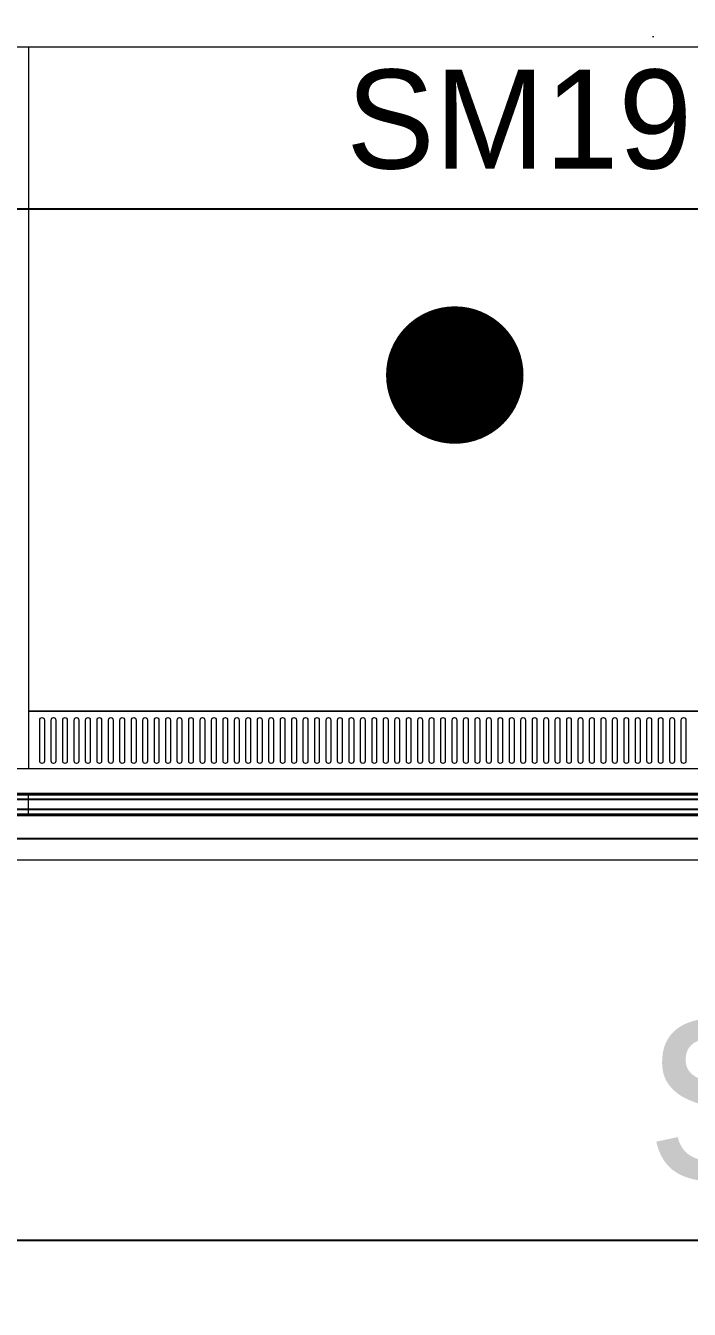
# Model space of a CAD drawing. Header units: centimetres. Extents: x -72470 to -43129, y -18750 to -16337.
# Drawn here: x -47430.4 to -47372.5, y -17451.2 to -17339.1 of the extents above; entities that cross this region are included whole.
import ezdxf

# ---------------------------------------------------------------- set-up
doc = ezdxf.new("R2010")
doc.units = ezdxf.units.CM
doc.header["$MEASUREMENT"] = 0
doc.linetypes.add('DUZ', pattern=[0])
doc.layers.get('0').update_dxf_attribs({"linetype": 'DUZ', "lineweight": 0})
doc.layers.get('Defpoints').update_dxf_attribs({"lineweight": 0})
for name, color, linetype in [('11-021_500-BLOK B-str_zemin_kat$0$2DTARAMA1', 253, 'Continuous'), ('CAM', 4, 'Continuous'), ('SIH', 4, 'Continuous'), ('SU', 152, 'Continuous')]:
    doc.layers.add(name, color=color, linetype=linetype)
doc.layers.add('M-OLCU-IC', color=155, linetype='Continuous', lineweight=0)
doc.layers.add('TEFRIS', color=30, linetype='Continuous', lineweight=9)
doc.styles.add('ARIAL', font='arial.ttf', dxfattribs={"width": 0.6})
doc.styles.add('TAKSİM', font='GOTHIC.TTF', dxfattribs={"height": 20})
doc.dimstyles.new('E_100', dxfattribs={"dimtxt": 10, "dimasz": 10, "dimexe": 5, "dimexo": 30, "dimgap": 3, "dimtad": 1, "dimtoh": 1, "dimdec": 0, "dimzin": 12, "dimdsep": 46, "dimtxsty": 'ARIAL', "dimblk": 'OBLIQUE', "dimcen": 5, "dimdle": 1, "dimclrt": 256, "dimadec": 0, "dimazin": 3, "dimtfac": 1, "dimtdec": 0, "dimtofl": 0, "dimtmove": 2, "dimatfit": 3, "dimldrblk": 'OBLIQUE', "dimfxl": 5, "dimtolj": 1, "dimtzin": 0, "dimarcsym": 0})

# ---------------------------------------------------------------- blocks, each defined once
blk = doc.blocks.new('_OBLIQUE')
at = {"layer": 'M-OLCU-IC', "linetype": 'ByBlock'}
for p, q in [((-0.5, -0.5), (0.5, 0.5)), ((0, 0), (0, 0))]:
    blk.add_line(p, q, dxfattribs=at)
blk = doc.blocks.new('*D93')
at = {"color": 0, "linetype": 'Continuous', "lineweight": -2, "transparency": 16777216}
for p, q in [((-47724.28736562388, -17441.97602225973), (-47724.28736562388, -17450.19599077186)), ((-45801.23922873809, -17441.97602226162), (-45801.23922873809, -17450.19599077186)), ((-47725.28736562388, -17445.19599077186), (-45800.23922873809, -17445.19599077186))]:
    blk.add_line(p, q, dxfattribs=at)
at = {"layer": 'Defpoints', "color": 0, "linetype": 'Continuous', "transparency": 16777216}
for p in [(-47724.28736562388, -17411.97602225973), (-45801.23922873809, -17411.97602226162), (-45801.23922873809, -17445.19599077186)]:
    blk.add_point(p, dxfattribs=at)
at = {"color": 0, "linetype": 'Continuous', "lineweight": -2, "transparency": 16777216, "xscale": 10, "yscale": 10, "zscale": 10, "rotation": 180}
blk.add_blockref('_OBLIQUE', (-47724.28736562388, -17445.19599077186), dxfattribs=at)
at = {"color": 0, "linetype": 'Continuous', "lineweight": -2, "transparency": 16777216, "xscale": 10, "yscale": 10, "zscale": 10}
blk.add_blockref('_OBLIQUE', (-45801.23922873809, -17445.19599077186), dxfattribs=at)
at = {"linetype": 'Continuous', "transparency": 16777216, "insert": (-46762.76329718098, -17437.08685025344), "char_height": 10, "attachment_point": 5, "style": 'ARIAL'}
blk.add_mtext('\\A1;1923', dxfattribs=at)
blk = doc.blocks.new('A$C7E7D3E18')
at = {"layer": 'SIH', "linetype": 'Continuous', "const_width": 6}
blk.add_lwpolyline([(3.000007937805094, 6.00000349876359, 1), (9.000007937805094, 6.00000349876359, 1)], format="xyb", close=True, dxfattribs=at)

msp = doc.modelspace()

# ---------------------------------------------------------------- hatches: boundary and pattern name
h = msp.add_hatch()
h.set_pattern_fill('AR-CONC', color=256, scale=5)
h.set_pattern_definition([(49.99999999999999, (14820.57473426191, -159.6510162799259), (35.86300913003767, -3.137606749129755), [3.75, -41.25]), (355, (14820.57473426191, -159.6510162799259), (-6.937566680650001, 37.60960668500059), [3, -33]), (100.45144446, (14823.56331831191, -159.9124834799259), (28.9254423363556, 34.47199954843147), [3.187009599999993, -35.0571055999999]), (46.18420000000001, (14820.57473426191, -149.6510162799259), (53.36206653357862, -8.275964039653827), [5.625, -61.875]), (96.63563549, (14825.02157151191, -150.3406816299259), (46.73309728371142, 48.70593003872752), [4.7805171, -52.58568799999999]), (351.1841639899999, (14820.57473426191, -149.6510162799259), (46.73309725273866, 48.70593001349951), [4.5, -49.50000005]), (21, (14825.57473426191, -152.1510162799259), (29.84535260592308, -20.13094453326694), [3.75, -41.25]), (326.0000000000001, (14825.57473426191, -152.1510162799259), (12.16576659607909, 36.25750225234265), [3, -33]), (71.45144474, (14828.06184696191, -153.8285949799258), (42.01111883649855, 16.12655764031769), [3.1870095, -35.0571056]), (37.50000000000001, (14820.57473426191, -159.6510162799259), (0.6079927658645334, 16.64469269156557), [0, -32.59999999999999, 0, -33.5, 0, -33.125]), (7.499999999999999, (14820.57473426191, -159.6510162799259), (13.15347687210743, 19.72058559411801), [0, -19.1, 0, -31.85, 0, -12.625]), (327.5, (14809.42473426191, -159.6510162799259), (26.69112180862045, -1.127743586718988), [0, -12.5, 0, -39, 0, -51.75]), (317.5, (14804.42473426191, -159.6510162799259), (29.15930846711931, 5.005249116615886), [0, -16.25, 0, -25.9, 0, -36.75])])
h.paths.add_polyline_path([(-47186.17033676498, -17311.99617127467), (-47313.67033676498, -17311.99617127467), (-47436.17033676498, -17311.99617127467), (-47436.17033676498, -17340.99617127467), (-47186.17033676498, -17340.99617127467)])
at = {"layer": '11-021_500-BLOK B-str_zemin_kat$0$2DTARAMA1'}
h = msp.add_hatch(dxfattribs=at)
h.set_pattern_fill('ANSI33', color=256, scale=100)
h.set_pattern_definition([(45, (-405862.5769596087, -192797.8366478115), (-17.67766952966369, 17.67766952966369), []), (45, (-405844.8992901087, -192797.8366478115), (-17.67766952966369, 17.67766952966369), [12.5, -6.25])])
edge = h.paths.add_edge_path()
edge.add_arc((-45801.23922856113, -17327.06709915656), 40, 0, 360)
edge = h.paths.add_edge_path()
edge.add_arc((-46641.23922856113, -17327.06709915656), 40, 0, 360)
edge = h.paths.add_edge_path()
edge.add_arc((-47481.23922856113, -17327.06709915656), 40, 0, 360)
edge = h.paths.add_edge_path()
edge.add_arc((-48321.23922856113, -17327.06709915656), 40, 0, 360)
h.paths.add_polyline_path([(-47188.76778789588, -17161.40367938066), (-47015.01130767762, -17161.40367938066), (-47015.01130767762, -17115.45211048573), (-47188.76778789588, -17115.45211048573)], flags=9)
h.paths.add_polyline_path([(-46335.55883044757, -17161.42925918975), (-46161.79211830565, -17161.42925918975), (-46161.79211830565, -17115.44699452401), (-46335.55883044757, -17115.44699452401)], flags=9)
h.paths.add_polyline_path([(-48028.77290385771, -17161.42925918975), (-47873.65284928739, -17161.42925918975), (-47873.65284928739, -17115.44699452401), (-48028.77290385771, -17115.44699452401)], flags=9)
edge = h.paths.add_edge_path()
edge.add_arc((-49161.23922856113, -17327.06709915656), 40, 0, 360)
edge = h.paths.add_edge_path()
edge.add_arc((-47481.23922856113, -18167.06709915656), 40, 0, 360)
edge = h.paths.add_edge_path()
edge.add_arc((-46641.23922856113, -18167.06709915656), 40, 0, 360)
edge = h.paths.add_edge_path()
edge.add_arc((-45801.23922856113, -18167.06709915656), 40, 0, 360)

# ---------------------------------------------------------------- linework, layer by layer
for p, q in [((-47436.17033676498, -17340.99617127467), (-47308.67033676498, -17340.99617127467)), ((-47430.17033676498, -17340.99617127467), (-47430.17033676498, -17403.99617127467)), ((-47430.17033676498, -17398.99617127467), (-47314.67033676498, -17398.99617127467)), ((-47186.17033676498, -17398.99617127467), (-47430.17033676498, -17398.99617127467)), ((-47436.17033676498, -17403.99617127467), (-47308.67033676498, -17403.99617127467))]:
    msp.add_line(p, q)
at = {"color": 7, "lineweight": 0}
msp.add_line((-47436.17033676498, -17340.99617127467), (-47308.67033676498, -17340.99617127467), dxfattribs=at)
for points in [[(-47429.17033676498, -17403.3663820241), (-47429.17033676498, -17399.7663820241, -0.414213562373095), (-47428.97033676499, -17399.5663820241), (-47428.97033676499, -17399.5663820241, -0.414213562373095), (-47428.77033676499, -17399.7663820241), (-47428.77033676499, -17403.3663820241, -0.414213562373095), (-47428.97033676499, -17403.5663820241), (-47428.97033676499, -17403.5663820241, -0.414213562373095)], [(-47428.17033676498, -17403.3663820241), (-47428.17033676498, -17399.7663820241, -0.414213562373095), (-47427.97033676499, -17399.5663820241), (-47427.97033676499, -17399.5663820241, -0.414213562373095), (-47427.77033676499, -17399.7663820241), (-47427.77033676499, -17403.3663820241, -0.414213562373095), (-47427.97033676499, -17403.5663820241), (-47427.97033676499, -17403.5663820241, -0.414213562373095)], [(-47427.17033676498, -17403.3663820241), (-47427.17033676498, -17399.7663820241, -0.414213562373095), (-47426.97033676499, -17399.5663820241), (-47426.97033676499, -17399.5663820241, -0.414213562373095), (-47426.77033676499, -17399.7663820241), (-47426.77033676499, -17403.3663820241, -0.414213562373095), (-47426.97033676499, -17403.5663820241), (-47426.97033676499, -17403.5663820241, -0.414213562373095)], [(-47426.17033676498, -17403.3663820241), (-47426.17033676498, -17399.7663820241, -0.414213562373095), (-47425.97033676499, -17399.5663820241), (-47425.97033676499, -17399.5663820241, -0.414213562373095), (-47425.77033676499, -17399.7663820241), (-47425.77033676499, -17403.3663820241, -0.414213562373095), (-47425.97033676499, -17403.5663820241), (-47425.97033676499, -17403.5663820241, -0.414213562373095)], [(-47425.17033676498, -17403.3663820241), (-47425.17033676498, -17399.7663820241, -0.414213562373095), (-47424.97033676499, -17399.5663820241), (-47424.97033676499, -17399.5663820241, -0.414213562373095), (-47424.77033676499, -17399.7663820241), (-47424.77033676499, -17403.3663820241, -0.414213562373095), (-47424.97033676499, -17403.5663820241), (-47424.97033676499, -17403.5663820241, -0.414213562373095)], [(-47424.17033676498, -17403.3663820241), (-47424.17033676498, -17399.7663820241, -0.414213562373095), (-47423.97033676499, -17399.5663820241), (-47423.97033676499, -17399.5663820241, -0.414213562373095), (-47423.77033676499, -17399.7663820241), (-47423.77033676499, -17403.3663820241, -0.414213562373095), (-47423.97033676499, -17403.5663820241), (-47423.97033676499, -17403.5663820241, -0.414213562373095)], [(-47423.17033676498, -17403.3663820241), (-47423.17033676498, -17399.7663820241, -0.414213562373095), (-47422.97033676499, -17399.5663820241), (-47422.97033676499, -17399.5663820241, -0.414213562373095), (-47422.77033676499, -17399.7663820241), (-47422.77033676499, -17403.3663820241, -0.414213562373095), (-47422.97033676499, -17403.5663820241), (-47422.97033676499, -17403.5663820241, -0.414213562373095)], [(-47422.17033676498, -17403.3663820241), (-47422.17033676498, -17399.7663820241, -0.414213562373095), (-47421.97033676499, -17399.5663820241), (-47421.97033676499, -17399.5663820241, -0.414213562373095), (-47421.77033676499, -17399.7663820241), (-47421.77033676499, -17403.3663820241, -0.414213562373095), (-47421.97033676499, -17403.5663820241), (-47421.97033676499, -17403.5663820241, -0.414213562373095)], [(-47421.17033676498, -17403.3663820241), (-47421.17033676498, -17399.7663820241, -0.414213562373095), (-47420.97033676499, -17399.5663820241), (-47420.97033676499, -17399.5663820241, -0.414213562373095), (-47420.77033676499, -17399.7663820241), (-47420.77033676499, -17403.3663820241, -0.414213562373095), (-47420.97033676499, -17403.5663820241), (-47420.97033676499, -17403.5663820241, -0.414213562373095)], [(-47420.17033676498, -17403.3663820241), (-47420.17033676498, -17399.7663820241, -0.414213562373095), (-47419.97033676499, -17399.5663820241), (-47419.97033676499, -17399.5663820241, -0.414213562373095), (-47419.77033676499, -17399.7663820241), (-47419.77033676499, -17403.3663820241, -0.414213562373095), (-47419.97033676499, -17403.5663820241), (-47419.97033676499, -17403.5663820241, -0.414213562373095)], [(-47419.17033676498, -17403.3663820241), (-47419.17033676498, -17399.7663820241, -0.414213562373095), (-47418.97033676499, -17399.5663820241), (-47418.97033676499, -17399.5663820241, -0.414213562373095), (-47418.77033676499, -17399.7663820241), (-47418.77033676499, -17403.3663820241, -0.414213562373095), (-47418.97033676499, -17403.5663820241), (-47418.97033676499, -17403.5663820241, -0.414213562373095)], [(-47418.17033676498, -17403.3663820241), (-47418.17033676498, -17399.7663820241, -0.414213562373095), (-47417.97033676499, -17399.5663820241), (-47417.97033676499, -17399.5663820241, -0.414213562373095), (-47417.77033676499, -17399.7663820241), (-47417.77033676499, -17403.3663820241, -0.414213562373095), (-47417.97033676499, -17403.5663820241), (-47417.97033676499, -17403.5663820241, -0.414213562373095)], [(-47417.17033676498, -17403.3663820241), (-47417.17033676498, -17399.7663820241, -0.414213562373095), (-47416.97033676499, -17399.5663820241), (-47416.97033676499, -17399.5663820241, -0.414213562373095), (-47416.77033676499, -17399.7663820241), (-47416.77033676499, -17403.3663820241, -0.414213562373095), (-47416.97033676499, -17403.5663820241), (-47416.97033676499, -17403.5663820241, -0.414213562373095)], [(-47416.17033676498, -17403.3663820241), (-47416.17033676498, -17399.7663820241, -0.414213562373095), (-47415.97033676499, -17399.5663820241), (-47415.97033676499, -17399.5663820241, -0.414213562373095), (-47415.77033676499, -17399.7663820241), (-47415.77033676499, -17403.3663820241, -0.414213562373095), (-47415.97033676499, -17403.5663820241), (-47415.97033676499, -17403.5663820241, -0.414213562373095)], [(-47415.17033676498, -17403.3663820241), (-47415.17033676498, -17399.7663820241, -0.414213562373095), (-47414.97033676499, -17399.5663820241), (-47414.97033676499, -17399.5663820241, -0.414213562373095), (-47414.77033676499, -17399.7663820241), (-47414.77033676499, -17403.3663820241, -0.414213562373095), (-47414.97033676499, -17403.5663820241), (-47414.97033676499, -17403.5663820241, -0.414213562373095)], [(-47414.17033676498, -17403.3663820241), (-47414.17033676498, -17399.7663820241, -0.414213562373095), (-47413.97033676499, -17399.5663820241), (-47413.97033676499, -17399.5663820241, -0.414213562373095), (-47413.77033676499, -17399.7663820241), (-47413.77033676499, -17403.3663820241, -0.414213562373095), (-47413.97033676499, -17403.5663820241), (-47413.97033676499, -17403.5663820241, -0.414213562373095)], [(-47413.17033676498, -17403.3663820241), (-47413.17033676498, -17399.7663820241, -0.414213562373095), (-47412.97033676499, -17399.5663820241), (-47412.97033676499, -17399.5663820241, -0.414213562373095), (-47412.77033676499, -17399.7663820241), (-47412.77033676499, -17403.3663820241, -0.414213562373095), (-47412.97033676499, -17403.5663820241), (-47412.97033676499, -17403.5663820241, -0.414213562373095)], [(-47412.17033676498, -17403.3663820241), (-47412.17033676498, -17399.7663820241, -0.414213562373095), (-47411.97033676499, -17399.5663820241), (-47411.97033676499, -17399.5663820241, -0.414213562373095), (-47411.77033676499, -17399.7663820241), (-47411.77033676499, -17403.3663820241, -0.414213562373095), (-47411.97033676499, -17403.5663820241), (-47411.97033676499, -17403.5663820241, -0.414213562373095)], [(-47411.17033676498, -17403.3663820241), (-47411.17033676498, -17399.7663820241, -0.414213562373095), (-47410.97033676499, -17399.5663820241), (-47410.97033676499, -17399.5663820241, -0.414213562373095), (-47410.77033676499, -17399.7663820241), (-47410.77033676499, -17403.3663820241, -0.414213562373095), (-47410.97033676499, -17403.5663820241), (-47410.97033676499, -17403.5663820241, -0.414213562373095)], [(-47410.17033676498, -17403.3663820241), (-47410.17033676498, -17399.7663820241, -0.414213562373095), (-47409.97033676499, -17399.5663820241), (-47409.97033676499, -17399.5663820241, -0.414213562373095), (-47409.77033676499, -17399.7663820241), (-47409.77033676499, -17403.3663820241, -0.414213562373095), (-47409.97033676499, -17403.5663820241), (-47409.97033676499, -17403.5663820241, -0.414213562373095)], [(-47409.17033676498, -17403.3663820241), (-47409.17033676498, -17399.7663820241, -0.414213562373095), (-47408.97033676499, -17399.5663820241), (-47408.97033676499, -17399.5663820241, -0.414213562373095), (-47408.77033676499, -17399.7663820241), (-47408.77033676499, -17403.3663820241, -0.414213562373095), (-47408.97033676499, -17403.5663820241), (-47408.97033676499, -17403.5663820241, -0.414213562373095)], [(-47408.17033676498, -17403.3663820241), (-47408.17033676498, -17399.7663820241, -0.414213562373095), (-47407.97033676499, -17399.5663820241), (-47407.97033676499, -17399.5663820241, -0.414213562373095), (-47407.77033676499, -17399.7663820241), (-47407.77033676499, -17403.3663820241, -0.414213562373095), (-47407.97033676499, -17403.5663820241), (-47407.97033676499, -17403.5663820241, -0.414213562373095)], [(-47407.17033676498, -17403.3663820241), (-47407.17033676498, -17399.7663820241, -0.414213562373095), (-47406.97033676499, -17399.5663820241), (-47406.97033676499, -17399.5663820241, -0.414213562373095), (-47406.77033676499, -17399.7663820241), (-47406.77033676499, -17403.3663820241, -0.414213562373095), (-47406.97033676499, -17403.5663820241), (-47406.97033676499, -17403.5663820241, -0.414213562373095)], [(-47406.17033676498, -17403.3663820241), (-47406.17033676498, -17399.7663820241, -0.414213562373095), (-47405.97033676499, -17399.5663820241), (-47405.97033676499, -17399.5663820241, -0.414213562373095), (-47405.77033676499, -17399.7663820241), (-47405.77033676499, -17403.3663820241, -0.414213562373095), (-47405.97033676499, -17403.5663820241), (-47405.97033676499, -17403.5663820241, -0.414213562373095)], [(-47405.17033676498, -17403.3663820241), (-47405.17033676498, -17399.7663820241, -0.414213562373095), (-47404.97033676499, -17399.5663820241), (-47404.97033676499, -17399.5663820241, -0.414213562373095), (-47404.77033676499, -17399.7663820241), (-47404.77033676499, -17403.3663820241, -0.414213562373095), (-47404.97033676499, -17403.5663820241), (-47404.97033676499, -17403.5663820241, -0.414213562373095)], [(-47404.17033676498, -17403.3663820241), (-47404.17033676498, -17399.7663820241, -0.414213562373095), (-47403.97033676499, -17399.5663820241), (-47403.97033676499, -17399.5663820241, -0.414213562373095), (-47403.77033676499, -17399.7663820241), (-47403.77033676499, -17403.3663820241, -0.414213562373095), (-47403.97033676499, -17403.5663820241), (-47403.97033676499, -17403.5663820241, -0.414213562373095)], [(-47403.17033676498, -17403.3663820241), (-47403.17033676498, -17399.7663820241, -0.414213562373095), (-47402.97033676499, -17399.5663820241), (-47402.97033676499, -17399.5663820241, -0.414213562373095), (-47402.77033676499, -17399.7663820241), (-47402.77033676499, -17403.3663820241, -0.414213562373095), (-47402.97033676499, -17403.5663820241), (-47402.97033676499, -17403.5663820241, -0.414213562373095)], [(-47402.17033676498, -17403.3663820241), (-47402.17033676498, -17399.7663820241, -0.414213562373095), (-47401.97033676499, -17399.5663820241), (-47401.97033676499, -17399.5663820241, -0.414213562373095), (-47401.77033676499, -17399.7663820241), (-47401.77033676499, -17403.3663820241, -0.414213562373095), (-47401.97033676499, -17403.5663820241), (-47401.97033676499, -17403.5663820241, -0.414213562373095)], [(-47401.17033676498, -17403.3663820241), (-47401.17033676498, -17399.7663820241, -0.414213562373095), (-47400.97033676499, -17399.5663820241), (-47400.97033676499, -17399.5663820241, -0.414213562373095), (-47400.77033676499, -17399.7663820241), (-47400.77033676499, -17403.3663820241, -0.414213562373095), (-47400.97033676499, -17403.5663820241), (-47400.97033676499, -17403.5663820241, -0.414213562373095)], [(-47400.17033676498, -17403.3663820241), (-47400.17033676498, -17399.7663820241, -0.414213562373095), (-47399.97033676499, -17399.5663820241), (-47399.97033676499, -17399.5663820241, -0.414213562373095), (-47399.77033676499, -17399.7663820241), (-47399.77033676499, -17403.3663820241, -0.414213562373095), (-47399.97033676499, -17403.5663820241), (-47399.97033676499, -17403.5663820241, -0.414213562373095)], [(-47399.17033676498, -17403.3663820241), (-47399.17033676498, -17399.7663820241, -0.414213562373095), (-47398.97033676499, -17399.5663820241), (-47398.97033676499, -17399.5663820241, -0.414213562373095), (-47398.77033676499, -17399.7663820241), (-47398.77033676499, -17403.3663820241, -0.414213562373095), (-47398.97033676499, -17403.5663820241), (-47398.97033676499, -17403.5663820241, -0.414213562373095)], [(-47398.17033676498, -17403.3663820241), (-47398.17033676498, -17399.7663820241, -0.414213562373095), (-47397.97033676499, -17399.5663820241), (-47397.97033676499, -17399.5663820241, -0.414213562373095), (-47397.77033676499, -17399.7663820241), (-47397.77033676499, -17403.3663820241, -0.414213562373095), (-47397.97033676499, -17403.5663820241), (-47397.97033676499, -17403.5663820241, -0.414213562373095)], [(-47397.17033676498, -17403.3663820241), (-47397.17033676498, -17399.7663820241, -0.414213562373095), (-47396.97033676499, -17399.5663820241), (-47396.97033676499, -17399.5663820241, -0.414213562373095), (-47396.77033676499, -17399.7663820241), (-47396.77033676499, -17403.3663820241, -0.414213562373095), (-47396.97033676499, -17403.5663820241), (-47396.97033676499, -17403.5663820241, -0.414213562373095)], [(-47396.17033676498, -17403.3663820241), (-47396.17033676498, -17399.7663820241, -0.414213562373095), (-47395.97033676499, -17399.5663820241), (-47395.97033676499, -17399.5663820241, -0.414213562373095), (-47395.77033676499, -17399.7663820241), (-47395.77033676499, -17403.3663820241, -0.414213562373095), (-47395.97033676499, -17403.5663820241), (-47395.97033676499, -17403.5663820241, -0.414213562373095)], [(-47395.17033676498, -17403.3663820241), (-47395.17033676498, -17399.7663820241, -0.414213562373095), (-47394.97033676499, -17399.5663820241), (-47394.97033676499, -17399.5663820241, -0.414213562373095), (-47394.77033676499, -17399.7663820241), (-47394.77033676499, -17403.3663820241, -0.414213562373095), (-47394.97033676499, -17403.5663820241), (-47394.97033676499, -17403.5663820241, -0.414213562373095)], [(-47394.17033676498, -17403.3663820241), (-47394.17033676498, -17399.7663820241, -0.414213562373095), (-47393.97033676499, -17399.5663820241), (-47393.97033676499, -17399.5663820241, -0.414213562373095), (-47393.77033676499, -17399.7663820241), (-47393.77033676499, -17403.3663820241, -0.414213562373095), (-47393.97033676499, -17403.5663820241), (-47393.97033676499, -17403.5663820241, -0.414213562373095)], [(-47393.17033676498, -17403.3663820241), (-47393.17033676498, -17399.7663820241, -0.414213562373095), (-47392.97033676499, -17399.5663820241), (-47392.97033676499, -17399.5663820241, -0.414213562373095), (-47392.77033676499, -17399.7663820241), (-47392.77033676499, -17403.3663820241, -0.414213562373095), (-47392.97033676499, -17403.5663820241), (-47392.97033676499, -17403.5663820241, -0.414213562373095)], [(-47392.17033676498, -17403.3663820241), (-47392.17033676498, -17399.7663820241, -0.414213562373095), (-47391.97033676499, -17399.5663820241), (-47391.97033676499, -17399.5663820241, -0.414213562373095), (-47391.77033676499, -17399.7663820241), (-47391.77033676499, -17403.3663820241, -0.414213562373095), (-47391.97033676499, -17403.5663820241), (-47391.97033676499, -17403.5663820241, -0.414213562373095)], [(-47392.17033676498, -17403.3663820241), (-47392.17033676498, -17399.7663820241, -0.414213562373095), (-47391.97033676499, -17399.5663820241), (-47391.97033676499, -17399.5663820241, -0.414213562373095), (-47391.77033676499, -17399.7663820241), (-47391.77033676499, -17403.3663820241, -0.414213562373095), (-47391.97033676499, -17403.5663820241), (-47391.97033676499, -17403.5663820241, -0.414213562373095)], [(-47391.17033676498, -17403.3663820241), (-47391.17033676498, -17399.7663820241, -0.414213562373095), (-47390.97033676499, -17399.5663820241), (-47390.97033676499, -17399.5663820241, -0.414213562373095), (-47390.77033676499, -17399.7663820241), (-47390.77033676499, -17403.3663820241, -0.414213562373095), (-47390.97033676499, -17403.5663820241), (-47390.97033676499, -17403.5663820241, -0.414213562373095)], [(-47391.17033676498, -17403.3663820241), (-47391.17033676498, -17399.7663820241, -0.414213562373095), (-47390.97033676499, -17399.5663820241), (-47390.97033676499, -17399.5663820241, -0.414213562373095), (-47390.77033676499, -17399.7663820241), (-47390.77033676499, -17403.3663820241, -0.414213562373095), (-47390.97033676499, -17403.5663820241), (-47390.97033676499, -17403.5663820241, -0.414213562373095)], [(-47390.17033676498, -17403.3663820241), (-47390.17033676498, -17399.7663820241, -0.414213562373095), (-47389.97033676499, -17399.5663820241), (-47389.97033676499, -17399.5663820241, -0.414213562373095), (-47389.77033676499, -17399.7663820241), (-47389.77033676499, -17403.3663820241, -0.414213562373095), (-47389.97033676499, -17403.5663820241), (-47389.97033676499, -17403.5663820241, -0.414213562373095)], [(-47390.17033676498, -17403.3663820241), (-47390.17033676498, -17399.7663820241, -0.414213562373095), (-47389.97033676499, -17399.5663820241), (-47389.97033676499, -17399.5663820241, -0.414213562373095), (-47389.77033676499, -17399.7663820241), (-47389.77033676499, -17403.3663820241, -0.414213562373095), (-47389.97033676499, -17403.5663820241), (-47389.97033676499, -17403.5663820241, -0.414213562373095)], [(-47389.17033676498, -17403.3663820241), (-47389.17033676498, -17399.7663820241, -0.414213562373095), (-47388.97033676499, -17399.5663820241), (-47388.97033676499, -17399.5663820241, -0.414213562373095), (-47388.77033676499, -17399.7663820241), (-47388.77033676499, -17403.3663820241, -0.414213562373095), (-47388.97033676499, -17403.5663820241), (-47388.97033676499, -17403.5663820241, -0.414213562373095)], [(-47389.17033676498, -17403.3663820241), (-47389.17033676498, -17399.7663820241, -0.414213562373095), (-47388.97033676499, -17399.5663820241), (-47388.97033676499, -17399.5663820241, -0.414213562373095), (-47388.77033676499, -17399.7663820241), (-47388.77033676499, -17403.3663820241, -0.414213562373095), (-47388.97033676499, -17403.5663820241), (-47388.97033676499, -17403.5663820241, -0.414213562373095)], [(-47388.17033676498, -17403.3663820241), (-47388.17033676498, -17399.7663820241, -0.414213562373095), (-47387.97033676499, -17399.5663820241), (-47387.97033676499, -17399.5663820241, -0.414213562373095), (-47387.77033676499, -17399.7663820241), (-47387.77033676499, -17403.3663820241, -0.414213562373095), (-47387.97033676499, -17403.5663820241), (-47387.97033676499, -17403.5663820241, -0.414213562373095)], [(-47388.17033676498, -17403.3663820241), (-47388.17033676498, -17399.7663820241, -0.414213562373095), (-47387.97033676499, -17399.5663820241), (-47387.97033676499, -17399.5663820241, -0.414213562373095), (-47387.77033676499, -17399.7663820241), (-47387.77033676499, -17403.3663820241, -0.414213562373095), (-47387.97033676499, -17403.5663820241), (-47387.97033676499, -17403.5663820241, -0.414213562373095)], [(-47387.17033676498, -17403.3663820241), (-47387.17033676498, -17399.7663820241, -0.414213562373095), (-47386.97033676499, -17399.5663820241), (-47386.97033676499, -17399.5663820241, -0.414213562373095), (-47386.77033676499, -17399.7663820241), (-47386.77033676499, -17403.3663820241, -0.414213562373095), (-47386.97033676499, -17403.5663820241), (-47386.97033676499, -17403.5663820241, -0.414213562373095)], [(-47387.17033676498, -17403.3663820241), (-47387.17033676498, -17399.7663820241, -0.414213562373095), (-47386.97033676499, -17399.5663820241), (-47386.97033676499, -17399.5663820241, -0.414213562373095), (-47386.77033676499, -17399.7663820241), (-47386.77033676499, -17403.3663820241, -0.414213562373095), (-47386.97033676499, -17403.5663820241), (-47386.97033676499, -17403.5663820241, -0.414213562373095)], [(-47386.17033676498, -17403.3663820241), (-47386.17033676498, -17399.7663820241, -0.414213562373095), (-47385.97033676499, -17399.5663820241), (-47385.97033676499, -17399.5663820241, -0.414213562373095), (-47385.77033676499, -17399.7663820241), (-47385.77033676499, -17403.3663820241, -0.414213562373095), (-47385.97033676499, -17403.5663820241), (-47385.97033676499, -17403.5663820241, -0.414213562373095)], [(-47386.17033676498, -17403.3663820241), (-47386.17033676498, -17399.7663820241, -0.414213562373095), (-47385.97033676499, -17399.5663820241), (-47385.97033676499, -17399.5663820241, -0.414213562373095), (-47385.77033676499, -17399.7663820241), (-47385.77033676499, -17403.3663820241, -0.414213562373095), (-47385.97033676499, -17403.5663820241), (-47385.97033676499, -17403.5663820241, -0.414213562373095)], [(-47385.17033676498, -17403.3663820241), (-47385.17033676498, -17399.7663820241, -0.414213562373095), (-47384.97033676499, -17399.5663820241), (-47384.97033676499, -17399.5663820241, -0.414213562373095), (-47384.77033676499, -17399.7663820241), (-47384.77033676499, -17403.3663820241, -0.414213562373095), (-47384.97033676499, -17403.5663820241), (-47384.97033676499, -17403.5663820241, -0.414213562373095)], [(-47385.17033676498, -17403.3663820241), (-47385.17033676498, -17399.7663820241, -0.414213562373095), (-47384.97033676499, -17399.5663820241), (-47384.97033676499, -17399.5663820241, -0.414213562373095), (-47384.77033676499, -17399.7663820241), (-47384.77033676499, -17403.3663820241, -0.414213562373095), (-47384.97033676499, -17403.5663820241), (-47384.97033676499, -17403.5663820241, -0.414213562373095)], [(-47384.17033676498, -17403.3663820241), (-47384.17033676498, -17399.7663820241, -0.414213562373095), (-47383.97033676499, -17399.5663820241), (-47383.97033676499, -17399.5663820241, -0.414213562373095), (-47383.77033676499, -17399.7663820241), (-47383.77033676499, -17403.3663820241, -0.414213562373095), (-47383.97033676499, -17403.5663820241), (-47383.97033676499, -17403.5663820241, -0.414213562373095)], [(-47384.17033676498, -17403.3663820241), (-47384.17033676498, -17399.7663820241, -0.414213562373095), (-47383.97033676499, -17399.5663820241), (-47383.97033676499, -17399.5663820241, -0.414213562373095), (-47383.77033676499, -17399.7663820241), (-47383.77033676499, -17403.3663820241, -0.414213562373095), (-47383.97033676499, -17403.5663820241), (-47383.97033676499, -17403.5663820241, -0.414213562373095)], [(-47383.17033676498, -17403.3663820241), (-47383.17033676498, -17399.7663820241, -0.414213562373095), (-47382.97033676499, -17399.5663820241), (-47382.97033676499, -17399.5663820241, -0.414213562373095), (-47382.77033676499, -17399.7663820241), (-47382.77033676499, -17403.3663820241, -0.414213562373095), (-47382.97033676499, -17403.5663820241), (-47382.97033676499, -17403.5663820241, -0.414213562373095)], [(-47383.17033676498, -17403.3663820241), (-47383.17033676498, -17399.7663820241, -0.414213562373095), (-47382.97033676499, -17399.5663820241), (-47382.97033676499, -17399.5663820241, -0.414213562373095), (-47382.77033676499, -17399.7663820241), (-47382.77033676499, -17403.3663820241, -0.414213562373095), (-47382.97033676499, -17403.5663820241), (-47382.97033676499, -17403.5663820241, -0.414213562373095)], [(-47382.17033676498, -17403.3663820241), (-47382.17033676498, -17399.7663820241, -0.414213562373095), (-47381.97033676499, -17399.5663820241), (-47381.97033676499, -17399.5663820241, -0.414213562373095), (-47381.77033676499, -17399.7663820241), (-47381.77033676499, -17403.3663820241, -0.414213562373095), (-47381.97033676499, -17403.5663820241), (-47381.97033676499, -17403.5663820241, -0.414213562373095)], [(-47382.17033676498, -17403.3663820241), (-47382.17033676498, -17399.7663820241, -0.414213562373095), (-47381.97033676499, -17399.5663820241), (-47381.97033676499, -17399.5663820241, -0.414213562373095), (-47381.77033676499, -17399.7663820241), (-47381.77033676499, -17403.3663820241, -0.414213562373095), (-47381.97033676499, -17403.5663820241), (-47381.97033676499, -17403.5663820241, -0.414213562373095)], [(-47381.17033676498, -17403.3663820241), (-47381.17033676498, -17399.7663820241, -0.414213562373095), (-47380.97033676499, -17399.5663820241), (-47380.97033676499, -17399.5663820241, -0.414213562373095), (-47380.77033676499, -17399.7663820241), (-47380.77033676499, -17403.3663820241, -0.414213562373095), (-47380.97033676499, -17403.5663820241), (-47380.97033676499, -17403.5663820241, -0.414213562373095)], [(-47381.17033676498, -17403.3663820241), (-47381.17033676498, -17399.7663820241, -0.414213562373095), (-47380.97033676499, -17399.5663820241), (-47380.97033676499, -17399.5663820241, -0.414213562373095), (-47380.77033676499, -17399.7663820241), (-47380.77033676499, -17403.3663820241, -0.414213562373095), (-47380.97033676499, -17403.5663820241), (-47380.97033676499, -17403.5663820241, -0.414213562373095)], [(-47380.17033676498, -17403.3663820241), (-47380.17033676498, -17399.7663820241, -0.414213562373095), (-47379.97033676499, -17399.5663820241), (-47379.97033676499, -17399.5663820241, -0.414213562373095), (-47379.77033676499, -17399.7663820241), (-47379.77033676499, -17403.3663820241, -0.414213562373095), (-47379.97033676499, -17403.5663820241), (-47379.97033676499, -17403.5663820241, -0.414213562373095)], [(-47380.17033676498, -17403.3663820241), (-47380.17033676498, -17399.7663820241, -0.414213562373095), (-47379.97033676499, -17399.5663820241), (-47379.97033676499, -17399.5663820241, -0.414213562373095), (-47379.77033676499, -17399.7663820241), (-47379.77033676499, -17403.3663820241, -0.414213562373095), (-47379.97033676499, -17403.5663820241), (-47379.97033676499, -17403.5663820241, -0.414213562373095)], [(-47379.17033676498, -17403.3663820241), (-47379.17033676498, -17399.7663820241, -0.414213562373095), (-47378.97033676499, -17399.5663820241), (-47378.97033676499, -17399.5663820241, -0.414213562373095), (-47378.77033676499, -17399.7663820241), (-47378.77033676499, -17403.3663820241, -0.414213562373095), (-47378.97033676499, -17403.5663820241), (-47378.97033676499, -17403.5663820241, -0.414213562373095)], [(-47379.17033676498, -17403.3663820241), (-47379.17033676498, -17399.7663820241, -0.414213562373095), (-47378.97033676499, -17399.5663820241), (-47378.97033676499, -17399.5663820241, -0.414213562373095), (-47378.77033676499, -17399.7663820241), (-47378.77033676499, -17403.3663820241, -0.414213562373095), (-47378.97033676499, -17403.5663820241), (-47378.97033676499, -17403.5663820241, -0.414213562373095)], [(-47378.17033676498, -17403.3663820241), (-47378.17033676498, -17399.7663820241, -0.414213562373095), (-47377.97033676499, -17399.5663820241), (-47377.97033676499, -17399.5663820241, -0.414213562373095), (-47377.77033676499, -17399.7663820241), (-47377.77033676499, -17403.3663820241, -0.414213562373095), (-47377.97033676499, -17403.5663820241), (-47377.97033676499, -17403.5663820241, -0.414213562373095)], [(-47378.17033676498, -17403.3663820241), (-47378.17033676498, -17399.7663820241, -0.414213562373095), (-47377.97033676499, -17399.5663820241), (-47377.97033676499, -17399.5663820241, -0.414213562373095), (-47377.77033676499, -17399.7663820241), (-47377.77033676499, -17403.3663820241, -0.414213562373095), (-47377.97033676499, -17403.5663820241), (-47377.97033676499, -17403.5663820241, -0.414213562373095)], [(-47377.17033676498, -17403.3663820241), (-47377.17033676498, -17399.7663820241, -0.414213562373095), (-47376.97033676499, -17399.5663820241), (-47376.97033676499, -17399.5663820241, -0.414213562373095), (-47376.77033676499, -17399.7663820241), (-47376.77033676499, -17403.3663820241, -0.414213562373095), (-47376.97033676499, -17403.5663820241), (-47376.97033676499, -17403.5663820241, -0.414213562373095)], [(-47377.17033676498, -17403.3663820241), (-47377.17033676498, -17399.7663820241, -0.414213562373095), (-47376.97033676499, -17399.5663820241), (-47376.97033676499, -17399.5663820241, -0.414213562373095), (-47376.77033676499, -17399.7663820241), (-47376.77033676499, -17403.3663820241, -0.414213562373095), (-47376.97033676499, -17403.5663820241), (-47376.97033676499, -17403.5663820241, -0.414213562373095)], [(-47376.17033676498, -17403.3663820241), (-47376.17033676498, -17399.7663820241, -0.414213562373095), (-47375.97033676499, -17399.5663820241), (-47375.97033676499, -17399.5663820241, -0.414213562373095), (-47375.77033676499, -17399.7663820241), (-47375.77033676499, -17403.3663820241, -0.414213562373095), (-47375.97033676499, -17403.5663820241), (-47375.97033676499, -17403.5663820241, -0.414213562373095)], [(-47376.17033676498, -17403.3663820241), (-47376.17033676498, -17399.7663820241, -0.414213562373095), (-47375.97033676499, -17399.5663820241), (-47375.97033676499, -17399.5663820241, -0.414213562373095), (-47375.77033676499, -17399.7663820241), (-47375.77033676499, -17403.3663820241, -0.414213562373095), (-47375.97033676499, -17403.5663820241), (-47375.97033676499, -17403.5663820241, -0.414213562373095)], [(-47375.17033676498, -17403.3663820241), (-47375.17033676498, -17399.7663820241, -0.414213562373095), (-47374.97033676499, -17399.5663820241), (-47374.97033676499, -17399.5663820241, -0.414213562373095), (-47374.77033676499, -17399.7663820241), (-47374.77033676499, -17403.3663820241, -0.414213562373095), (-47374.97033676499, -17403.5663820241), (-47374.97033676499, -17403.5663820241, -0.414213562373095)], [(-47375.17033676498, -17403.3663820241), (-47375.17033676498, -17399.7663820241, -0.414213562373095), (-47374.97033676499, -17399.5663820241), (-47374.97033676499, -17399.5663820241, -0.414213562373095), (-47374.77033676499, -17399.7663820241), (-47374.77033676499, -17403.3663820241, -0.414213562373095), (-47374.97033676499, -17403.5663820241), (-47374.97033676499, -17403.5663820241, -0.414213562373095)], [(-47374.17033676498, -17403.3663820241), (-47374.17033676498, -17399.7663820241, -0.414213562373095), (-47373.97033676499, -17399.5663820241), (-47373.97033676499, -17399.5663820241, -0.414213562373095), (-47373.77033676499, -17399.7663820241), (-47373.77033676499, -17403.3663820241, -0.414213562373095), (-47373.97033676499, -17403.5663820241), (-47373.97033676499, -17403.5663820241, -0.414213562373095)], [(-47374.17033676498, -17403.3663820241), (-47374.17033676498, -17399.7663820241, -0.414213562373095), (-47373.97033676499, -17399.5663820241), (-47373.97033676499, -17399.5663820241, -0.414213562373095), (-47373.77033676499, -17399.7663820241), (-47373.77033676499, -17403.3663820241, -0.414213562373095), (-47373.97033676499, -17403.5663820241), (-47373.97033676499, -17403.5663820241, -0.414213562373095)], [(-47373.17033676498, -17403.3663820241), (-47373.17033676498, -17399.7663820241, -0.414213562373095), (-47372.97033676499, -17399.5663820241), (-47372.97033676499, -17399.5663820241, -0.414213562373095), (-47372.77033676499, -17399.7663820241), (-47372.77033676499, -17403.3663820241, -0.414213562373095), (-47372.97033676499, -17403.5663820241), (-47372.97033676499, -17403.5663820241, -0.414213562373095)], [(-47373.17033676498, -17403.3663820241), (-47373.17033676498, -17399.7663820241, -0.414213562373095), (-47372.97033676499, -17399.5663820241), (-47372.97033676499, -17399.5663820241, -0.414213562373095), (-47372.77033676499, -17399.7663820241), (-47372.77033676499, -17403.3663820241, -0.414213562373095), (-47372.97033676499, -17403.5663820241), (-47372.97033676499, -17403.5663820241, -0.414213562373095)]]:
    msp.add_lwpolyline(points, format="xyb", close=True)
msp.add_lwpolyline([(-47430.17033676498, -17408.04617127468), (-47430.17033676498, -17408.14617127467), (-47432.17033676498, -17408.14617127467), (-47432.17033676498, -17406.14617127467), (-47430.17033676498, -17406.14617127467), (-47430.17033676498, -17406.24617127467)])
msp.add_lwpolyline([(-47430.17033676498, -17406.14617127467), (-47314.67033676498, -17406.14617127467), (-47314.67033676498, -17408.14617127467), (-47430.17033676498, -17408.14617127467)], close=True)
at = {"layer": 'CAM'}
msp.add_lwpolyline([(-47436.17033676498, -17355.14617127467), (-47311.17033676498, -17355.14617127467), (-47311.17033676498, -17410.14617127467), (-47436.17033676498, -17410.14617127467)], close=True, dxfattribs=at)
msp.add_lwpolyline([(-47431.97033676499, -17406.29617127468), (-47431.97033676499, -17407.99617127467), (-47312.87033676498, -17407.99617127467), (-47312.87033676498, -17407.59617127468), (-47431.97033676499, -17407.59617127468), (-47431.97033676499, -17407.99617127467), (-47431.97033676499, -17407.59617127468), (-47431.97033676499, -17406.69617127468), (-47312.87033676498, -17406.69617127468), (-47312.87033676498, -17406.29617127468), (-47431.97033676499, -17406.29617127468), (-47431.97033676499, -17407.99617127467)], dxfattribs=at)
at = {"layer": 'TEFRIS', "color": 0, "linetype": 'Continuous'}
msp.add_lwpolyline([(-47186.17033676498, -17411.99617127467), (-47436.17033676498, -17411.99617127467), (-47436.17033676498, -17311.99617127467), (-47186.17033676498, -17311.99617127467)], close=True, dxfattribs=at)

# ---------------------------------------------------------------- block references
msp.add_blockref('A$C7E7D3E18', (-47398.94400629329, -17375.65328432017))

# ---------------------------------------------------------------- texts
at = {"style": 'TAKSİM'}
msp.add_text('soğuk servis', height=18, dxfattribs=at).set_placement((-47376.0205713026, -17439.82977111899))
at = {"layer": 'SU', "style": 'TAKSİM'}
msp.add_text('SM19', height=8.64, dxfattribs=at).set_placement((-47402.40686867372, -17351.6224088181))

# ---------------------------------------------------------------- dimensions: what is measured, and where the dimension line sits
at = {"color": 0, "linetype": 'Continuous'}
dim = msp.add_linear_dim(base=(-45801.23922873809, -17445.19599077186), p1=(-47724.28736562388, -17411.97602225973), p2=(-45801.23922873809, -17411.97602226162), dimstyle='E_100', dxfattribs=at)
dim.commit()
dim.dimension.update_dxf_attribs({"geometry": '*D93', "text_midpoint": (-46762.76329718098, -17437.08685025344)})

doc.saveas('drawing.dxf')
